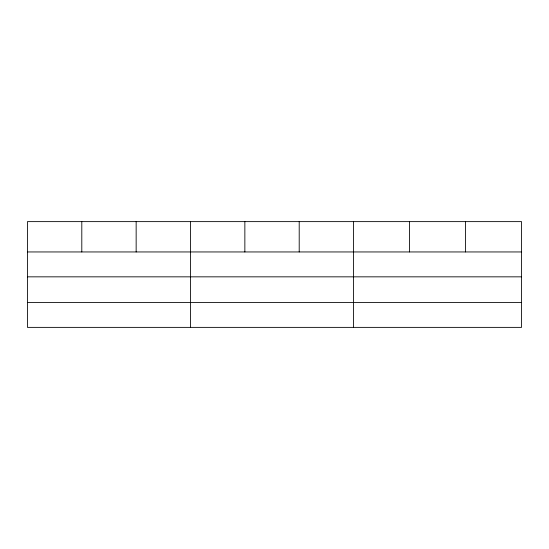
<?xml version="1.0" encoding="UTF-8"?>
<svg xmlns="http://www.w3.org/2000/svg" width="549" height="549" viewBox="0 0 549 549"><rect width="100%" height="100%" fill="white"/><g stroke="black" fill="none" stroke-linecap="round" stroke-linejoin="round"><path stroke-width="0.82" d="M521.55 276.84L521.55 221.624L27.45 221.624L27.45 327.376L521.55 327.376L521.55 276.84L27.45 276.84M27.45 251.95L521.55 251.95M27.45 302.485L521.55 302.485M465.552 221.624L465.552 251.95M409.554 221.624L409.554 251.95M353.556 221.624L353.556 327.376M299.205 221.624L299.205 251.95M244.854 221.624L244.854 251.95M190.503 221.624L190.503 327.376M136.152 221.624L136.152 251.95M81.801 221.624L81.801 251.95"/></g></svg>
